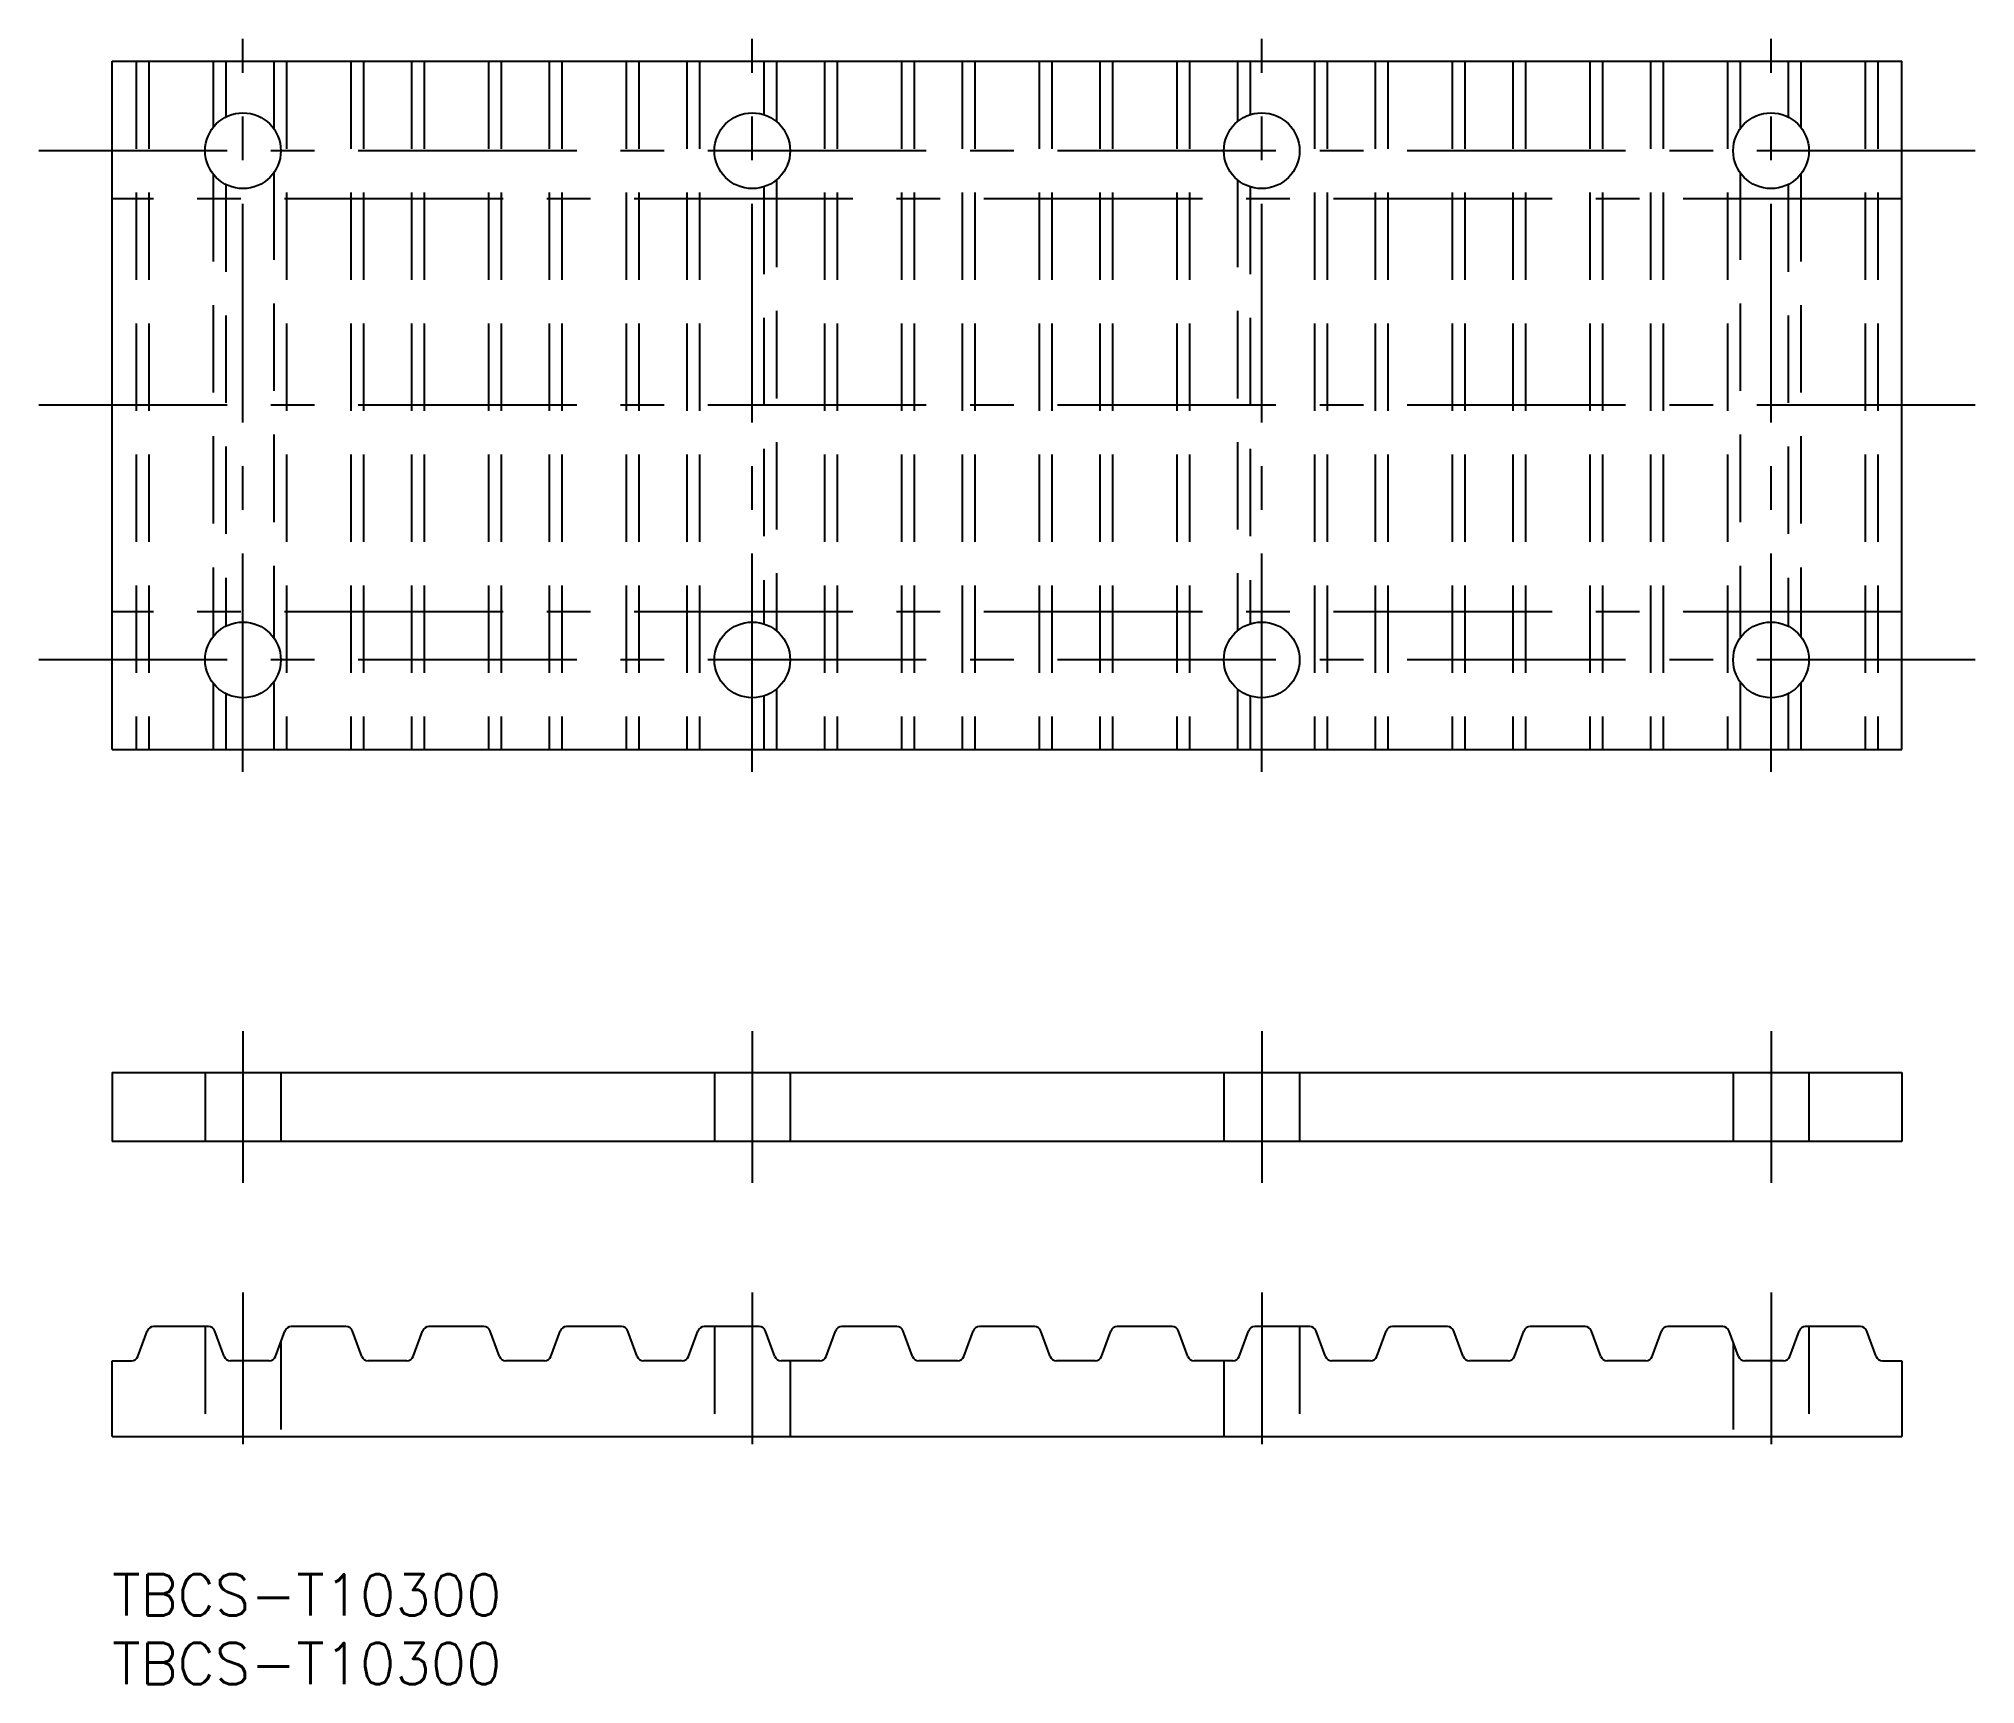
# Model space of a CAD drawing. Extents: x -5 to 135, y -8 to 112.
import ezdxf

# ---------------------------------------------------------------- set-up
doc = ezdxf.new("R2010")
doc.units = 0
doc.header["$LTSCALE"] = 0.5
doc.linetypes.add('CENTER', pattern=[50.8, 31.75, -6.35, 6.35, -6.35])
doc.linetypes.add('DASHED', pattern=[19.05, 12.7, -6.35])
for name, color, linetype in [('MSM_CENTER', 1, 'CENTER'), ('MSM_CONTINUOUS', 7, 'CONTINUOUS'), ('MSM_DASHED', 4, 'DASHED'), ('MSM_PART_NUMBER', 7, 'CONTINUOUS')]:
    doc.layers.add(name, color=color, linetype=linetype)
doc.styles.get("Standard").update_dxf_attribs({"font": 'txt.shx', "height": 3, "bigfont": 'bigfont.shx'})

# ---------------------------------------------------------------- blocks, each defined once
blk = doc.blocks.new('*U2')
at = {"layer": 'MSM_PART_NUMBER'}
blk.add_text('TBCS-T10300', height=3, dxfattribs=at).set_placement((0, -3))
blk = doc.blocks.new('*U3')
at = {"layer": 'MSM_PART_NUMBER'}
blk.add_text('TBCS-T10300', height=3, dxfattribs=at).set_placement((0, -8))

msp = doc.modelspace()

# ---------------------------------------------------------------- linework, layer by layer
at = {"layer": 'MSM_CENTER'}
for p, q in [((9.5, 58.3), (9.5, 111.58)), ((46.5, 58.3), (46.5, 111.58)), ((83.5, 58.3), (83.5, 111.58)), ((120.5, 58.3), (120.5, 111.58)), ((135.34, 103.44), (-5.34, 103.44)), ((130, 99.94), (0, 99.94)), ((135.34, 84.94), (-5.34, 84.94)), ((130, 69.94), (0, 69.94)), ((135.34, 66.44), (-5.34, 66.44)), ((9.5, 39.46), (9.5, 28.43)), ((46.5, 39.46), (46.5, 28.43)), ((83.5, 39.46), (83.5, 28.43)), ((120.5, 39.46), (120.5, 28.43)), ((9.5, 20.47), (9.5, 9.44)), ((46.5, 20.47), (46.5, 9.44)), ((83.5, 20.47), (83.5, 9.44)), ((120.5, 20.47), (120.5, 9.44))]:
    msp.add_line(p, q, dxfattribs=at)
at = {"layer": 'MSM_CONTINUOUS'}
for p, q in [((0, 59.94), (0, 109.94)), ((0, 109.94), (130, 109.94)), ((130, 59.94), (130, 109.94)), ((0, 59.94), (130, 59.94)), ((0, 36.45), (130, 36.45)), ((0, 36.45), (0, 31.45)), ((130, 36.45), (130, 31.45)), ((130, 31.45), (0, 31.45)), ((1.87, 15.83), (2.54, 17.67)), ((6.99, 18), (3.01, 18)), ((8.13, 15.83), (7.46, 17.67)), ((11.87, 15.83), (12.54, 17.67)), ((16.99, 18), (13.01, 18)), ((18.13, 15.83), (17.46, 17.67)), ((21.87, 15.83), (22.54, 17.67)), ((26.99, 18), (23.01, 18)), ((28.13, 15.83), (27.46, 17.67)), ((31.87, 15.83), (32.54, 17.67)), ((36.99, 18), (33.01, 18)), ((38.13, 15.83), (37.46, 17.67)), ((41.87, 15.83), (42.54, 17.67)), ((46.99, 18), (43.01, 18)), ((48.13, 15.83), (47.46, 17.67)), ((51.87, 15.83), (52.54, 17.67)), ((56.99, 18), (53.01, 18)), ((58.13, 15.83), (57.46, 17.67)), ((61.87, 15.83), (62.54, 17.67)), ((66.99, 18), (63.01, 18)), ((68.13, 15.83), (67.46, 17.67)), ((71.87, 15.83), (72.54, 17.67)), ((76.99, 18), (73.01, 18)), ((78.13, 15.83), (77.46, 17.67)), ((81.87, 15.83), (82.54, 17.67)), ((86.99, 18), (83.01, 18)), ((88.13, 15.83), (87.46, 17.67)), ((91.87, 15.83), (92.54, 17.67)), ((96.99, 18), (93.01, 18)), ((98.13, 15.83), (97.46, 17.67)), ((101.87, 15.83), (102.54, 17.67)), ((106.99, 18), (103.01, 18)), ((108.13, 15.83), (107.46, 17.67)), ((111.87, 15.83), (112.54, 17.67)), ((116.99, 18), (113.01, 18)), ((118.13, 15.83), (117.46, 17.67)), ((121.87, 15.83), (122.54, 17.67)), ((126.99, 18), (123.01, 18)), ((128.13, 15.83), (127.46, 17.67)), ((0, 10), (0, 15.5)), ((0, 15.5), (1.4, 15.5)), ((11.4, 15.5), (8.6, 15.5)), ((21.4, 15.5), (18.6, 15.5)), ((31.4, 15.5), (28.6, 15.5)), ((41.4, 15.5), (38.6, 15.5)), ((51.4, 15.5), (48.6, 15.5)), ((61.4, 15.5), (58.6, 15.5)), ((71.4, 15.5), (68.6, 15.5)), ((81.4, 15.5), (78.6, 15.5)), ((91.4, 15.5), (88.6, 15.5)), ((101.4, 15.5), (98.6, 15.5)), ((111.4, 15.5), (108.6, 15.5)), ((121.4, 15.5), (118.6, 15.5)), ((128.6, 15.5), (130, 15.5)), ((130, 15.5), (130, 10)), ((0, 10), (130, 10))]:
    msp.add_line(p, q, dxfattribs=at)
for centre in [(9.5, 103.44), (46.5, 103.44), (83.5, 103.44), (120.5, 103.44), (9.5, 66.44), (46.5, 66.44), (83.5, 66.44), (120.5, 66.44)]:
    msp.add_circle(centre, 2.75, dxfattribs=at)
for centre, start, end in [((3.01, 17.5), 90, 160), ((6.99, 17.5), 20, 90), ((13.01, 17.5), 90, 160), ((16.99, 17.5), 20, 90), ((23.01, 17.5), 90, 160), ((26.99, 17.5), 20, 90), ((33.01, 17.5), 90, 160), ((36.99, 17.5), 20, 90), ((43.01, 17.5), 90, 160), ((46.99, 17.5), 20, 90), ((53.01, 17.5), 90, 160), ((56.99, 17.5), 20, 90), ((63.01, 17.5), 90, 160), ((66.99, 17.5), 20, 90), ((73.01, 17.5), 90, 160), ((76.99, 17.5), 20, 90), ((83.01, 17.5), 90, 160), ((86.99, 17.5), 20, 90), ((93.01, 17.5), 90, 160), ((96.99, 17.5), 20, 90), ((103.01, 17.5), 90, 160), ((106.99, 17.5), 20, 90), ((113.01, 17.5), 90, 160), ((116.99, 17.5), 20, 90), ((123.01, 17.5), 90, 160), ((126.99, 17.5), 20, 90), ((1.4, 16), 270, 340), ((8.6, 16), 200, 270), ((11.4, 16), 270, 340), ((18.6, 16), 200, 270), ((21.4, 16), 270, 340), ((28.6, 16), 200, 270), ((31.4, 16), 270, 340), ((38.6, 16), 200, 270), ((41.4, 16), 270, 340), ((48.6, 16), 200, 270), ((51.4, 16), 270, 340), ((58.6, 16), 200, 270), ((61.4, 16), 270, 340), ((68.6, 16), 200, 270), ((71.4, 16), 270, 340), ((78.6, 16), 200, 270), ((81.4, 16), 270, 340), ((88.6, 16), 200, 270), ((91.4, 16), 270, 340), ((98.6, 16), 200, 270), ((101.4, 16), 270, 340), ((108.6, 16), 200, 270), ((111.4, 16), 270, 340), ((118.6, 16), 200, 270), ((121.4, 16), 270, 340), ((128.6, 16), 200, 270)]:
    msp.add_arc(centre, 0.5, start, end, dxfattribs=at)
at = {"layer": 'MSM_DASHED'}
for p, q in [((1.75, 109.94), (1.75, 59.94)), ((2.66, 109.94), (2.66, 59.94)), ((7.34, 109.94), (7.34, 105.14)), ((8.25, 109.94), (8.25, 105.89)), ((11.75, 109.94), (11.75, 105.02)), ((12.66, 109.94), (12.66, 59.94)), ((17.34, 109.94), (17.34, 59.94)), ((18.25, 109.94), (18.25, 59.94)), ((21.75, 109.94), (21.75, 59.94)), ((22.66, 109.94), (22.66, 59.94)), ((27.34, 109.94), (27.34, 59.94)), ((28.25, 109.94), (28.25, 59.94)), ((31.75, 109.94), (31.75, 59.94)), ((32.66, 109.94), (32.66, 59.94)), ((37.34, 109.94), (37.34, 59.94)), ((38.25, 109.94), (38.25, 59.94)), ((41.75, 109.94), (41.75, 59.94)), ((42.66, 109.94), (42.66, 59.94)), ((47.34, 109.94), (47.34, 106.06)), ((48.25, 109.94), (48.25, 105.56)), ((51.75, 109.94), (51.75, 59.94)), ((52.66, 109.94), (52.66, 59.94)), ((57.34, 109.94), (57.34, 59.94)), ((58.25, 109.94), (58.25, 59.94)), ((61.75, 109.94), (61.75, 59.94)), ((62.66, 109.94), (62.66, 59.94)), ((67.34, 109.94), (67.34, 59.94)), ((68.25, 109.94), (68.25, 59.94)), ((71.75, 109.94), (71.75, 59.94)), ((72.66, 109.94), (72.66, 59.94)), ((77.34, 109.94), (77.34, 59.94)), ((78.25, 109.94), (78.25, 59.94)), ((81.75, 109.94), (81.75, 105.56)), ((82.66, 109.94), (82.66, 106.06)), ((87.34, 109.94), (87.34, 59.94)), ((88.25, 109.94), (88.25, 59.94)), ((91.75, 109.94), (91.75, 59.94)), ((92.66, 109.94), (92.66, 59.94)), ((97.34, 109.94), (97.34, 59.94)), ((98.25, 109.94), (98.25, 59.94)), ((101.75, 109.94), (101.75, 59.94)), ((102.66, 109.94), (102.66, 59.94)), ((107.34, 109.94), (107.34, 59.94)), ((108.25, 109.94), (108.25, 59.94)), ((111.75, 109.94), (111.75, 59.94)), ((112.66, 109.94), (112.66, 59.94)), ((117.34, 109.94), (117.34, 59.94)), ((118.25, 109.94), (118.25, 105.02)), ((121.75, 109.94), (121.75, 105.89)), ((122.66, 109.94), (122.66, 105.14)), ((127.34, 109.94), (127.34, 59.94)), ((128.25, 109.94), (128.25, 59.94)), ((7.34, 101.74), (7.34, 68.14)), ((11.75, 101.86), (11.75, 68.02)), ((48.25, 101.32), (48.25, 68.56)), ((81.75, 101.32), (81.75, 68.56)), ((118.25, 101.86), (118.25, 68.02)), ((122.66, 101.74), (122.66, 68.14)), ((8.25, 100.99), (8.25, 68.89)), ((47.34, 100.82), (47.34, 69.06)), ((82.66, 100.82), (82.66, 69.06)), ((121.75, 100.99), (121.75, 68.89)), ((7.34, 64.74), (7.34, 59.94)), ((11.75, 64.86), (11.75, 59.94)), ((118.25, 64.86), (118.25, 59.94)), ((122.66, 64.74), (122.66, 59.94)), ((8.25, 63.99), (8.25, 59.94)), ((47.34, 63.82), (47.34, 59.94)), ((48.25, 64.32), (48.25, 59.94)), ((81.75, 64.32), (81.75, 59.94)), ((82.66, 63.82), (82.66, 59.94)), ((121.75, 63.99), (121.75, 59.94)), ((6.75, 36.45), (6.75, 31.45)), ((12.25, 36.45), (12.25, 31.45)), ((43.75, 36.45), (43.75, 31.45)), ((49.25, 36.45), (49.25, 31.45)), ((80.75, 36.45), (80.75, 31.45)), ((86.25, 36.45), (86.25, 31.45)), ((117.75, 36.45), (117.75, 31.45)), ((123.25, 36.45), (123.25, 31.45)), ((6.75, 18), (6.75, 10.01)), ((43.75, 18), (43.75, 10.01)), ((86.25, 18), (86.25, 10.01)), ((123.25, 18), (123.25, 10.01)), ((12.25, 16.87), (12.25, 10.01)), ((49.25, 15.5), (49.25, 10)), ((80.75, 15.5), (80.75, 10.01)), ((117.75, 16.87), (117.75, 10.01))]:
    msp.add_line(p, q, dxfattribs=at)

# ---------------------------------------------------------------- block references
at = {"layer": 'MSM_CONTINUOUS'}
for name in ['*U2', '*U3']:
    msp.add_blockref(name, (0, 0), dxfattribs=at)

doc.saveas('drawing.dxf')
